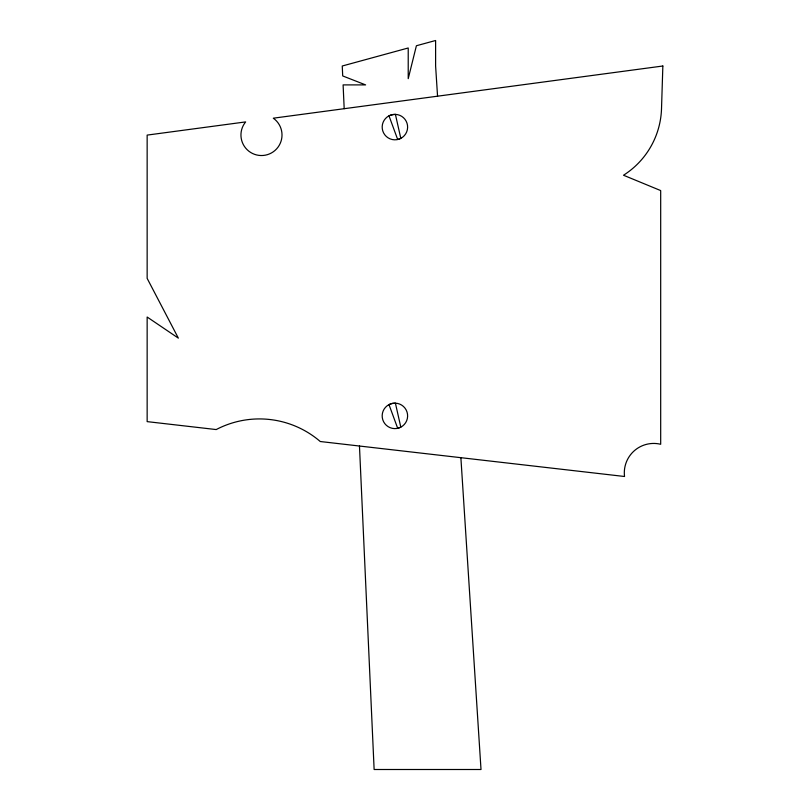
<?xml version="1.0" encoding="UTF-8"?>
<svg xmlns="http://www.w3.org/2000/svg" width="810" height="810" viewBox="0 0 810 810"><rect width="100%" height="100%" fill="white"/><g stroke="black" fill="none" stroke-linecap="round" stroke-linejoin="round"><path stroke-width="1.21" d="M437.552 96.188L435.608 66.005L435.608 40.5L416.401 45.745L408.22 78.671L408.22 47.982L342.255 66.005L342.701 75.938L365.614 84.898L343.106 84.898L344.189 108.702M460.88 457.68L481.008 769.5L374.129 769.5L359.468 446.026M662.853 66.005L661.517 108.702A81.79 81.79 0 0 1 623.508 175.233L660.687 190.573L660.687 444.275A29.403 29.403 0 0 0 624.54 476.493L320.264 441.521A93.16 93.16 0 0 0 216.209 429.563L147.147 421.625L147.147 317.024L178.352 338.134L147.147 278.367L147.147 135.098L245.663 121.905A20.534 20.534 0 0 0 248.802 151.156A20.534 20.534 0 0 0 277.962 147.248A20.534 20.534 0 0 0 273.284 118.199L662.853 66.005M392.111 114.686L388.992 115.83A12.717 12.717 0 0 0 388.101 137.842A12.717 12.717 0 0 0 407.612 127.615A12.717 12.717 0 0 0 388.992 115.83L397.69 139.512L400.808 138.358L395.412 114.382L392.111 114.686M392.111 403.471L388.992 404.615A12.717 12.717 0 0 0 388.101 426.637A12.717 12.717 0 0 0 407.612 416.401A12.717 12.717 0 0 0 388.992 404.615L397.69 428.298L400.808 427.153L395.412 403.167L392.111 403.471"/></g></svg>
